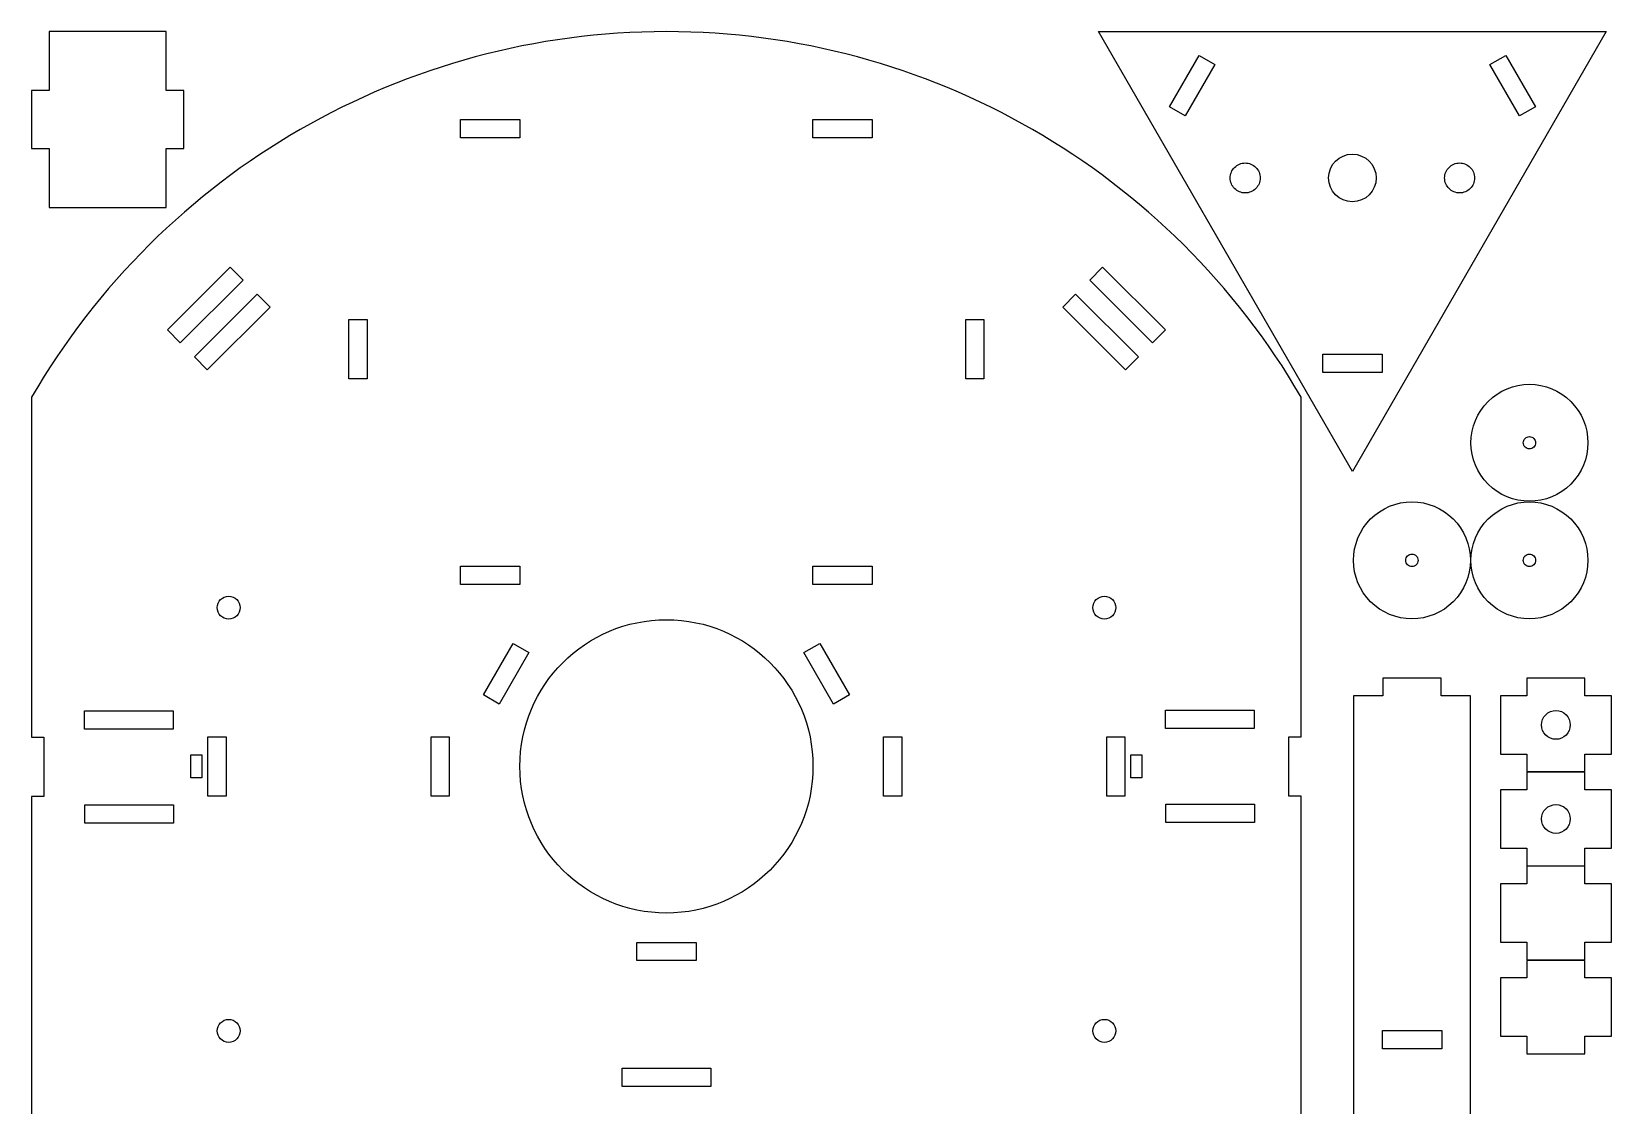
# Model space of a CAD drawing. Extents: x 10 to 279, y 19 to 440.
# Drawn here: x 10.1 to 278.9, y 257.3 to 440 of the extents above; entities that cross this region are included whole.
import ezdxf

# ---------------------------------------------------------------- set-up
doc = ezdxf.new("R2010")
doc.units = 0
doc.layers.add('Layer_1', color=7, linetype='CONTINUOUS')

msp = doc.modelspace()

# ---------------------------------------------------------------- linework, layer by layer
at = {"layer": 'Layer_1', "color": 7}
for p, q in [((13.049821, 439.949995), (13.049821, 429.950085)), ((32.949901, 439.949995), (13.049821, 439.949995)), ((32.949901, 429.950085), (32.949901, 439.949995)), ((118.10026, 439.949992), (118.10026, 439.949992)), ((234.864207, 365.0999), (191.649308, 439.9499)), ((191.649308, 439.9499), (278.079106, 439.9499)), ((278.079106, 439.9499), (234.864207, 365.0999)), ((203.71708, 427.151444), (208.767085, 435.898309)), ((208.767085, 435.898309), (211.451764, 434.348309)), ((258.276662, 434.348348), (260.961341, 435.898348)), ((260.961341, 435.898348), (266.011341, 427.151491)), ((211.451764, 434.348309), (206.401759, 425.601444)), ((263.326662, 425.601491), (258.276662, 434.348348)), ((13.049821, 429.950085), (10.050001, 429.950085)), ((10.050001, 429.950085), (10.050001, 420.049915)), ((35.949721, 429.950085), (32.949901, 429.950085)), ((35.949721, 420.049915), (35.949721, 429.950085)), ((83.05022, 424.99986), (93.150221, 424.99986)), ((83.05022, 421.89986), (83.05022, 424.99986)), ((93.150221, 424.99986), (93.150221, 421.89986)), ((143.05023, 424.99986), (153.15023, 424.99986)), ((143.05023, 421.89986), (143.05023, 424.99986)), ((153.15023, 424.99986), (153.15023, 421.89986)), ((206.401759, 425.601444), (203.71708, 427.151444)), ((266.011341, 427.151491), (263.326662, 425.601491)), ((10.050001, 420.049915), (13.049821, 420.049915)), ((13.049821, 420.049915), (13.049821, 410.050005)), ((32.949901, 410.050005), (32.949901, 420.049915)), ((32.949901, 420.049915), (35.949721, 420.049915)), ((93.150221, 421.89986), (83.05022, 421.89986)), ((153.15023, 421.89986), (143.05023, 421.89986)), ((219.1642, 415.05), (219.1642, 415.05)), ((238.9142, 415.05), (238.9142, 415.05)), ((255.6642, 415.05), (255.6642, 415.05)), ((13.049821, 410.050005), (32.949901, 410.050005)), ((33.170927, 389.201903), (43.848239, 399.879215)), ((43.848239, 399.879215), (46.04027, 397.687184)), ((192.351966, 399.879192), (190.159936, 397.687162)), ((203.029278, 389.20188), (192.351966, 399.879192)), ((46.04027, 397.687184), (35.362958, 387.009872)), ((190.159936, 397.687162), (200.837248, 387.009849)), ((37.767283, 384.605547), (48.444595, 395.282859)), ((50.636626, 393.090828), (39.959314, 382.413516)), ((48.444595, 395.282859), (50.636626, 393.090828)), ((187.755713, 395.282939), (185.563682, 393.090908)), ((185.563682, 393.090908), (196.240994, 382.413596)), ((198.433025, 384.605627), (187.755713, 395.282939)), ((64.050224, 380.899883), (64.050224, 390.999883)), ((64.050224, 390.999883), (67.150225, 390.999883)), ((67.150225, 390.999883), (67.150225, 380.899883)), ((169.05023, 380.899883), (169.05023, 390.999883)), ((169.05023, 390.999883), (172.15023, 390.999883)), ((172.15023, 390.999883), (172.15023, 380.899883)), ((35.362958, 387.009872), (33.170927, 389.201903)), ((200.837248, 387.009849), (203.029278, 389.20188)), ((39.959314, 382.413516), (37.767283, 384.605547)), ((196.240994, 382.413596), (198.433025, 384.605627)), ((229.81422, 381.94994), (229.81422, 385.04994)), ((229.81422, 385.04994), (239.91422, 385.04994)), ((239.91422, 385.04994), (239.91422, 381.94994)), ((239.91422, 381.94994), (229.81422, 381.94994)), ((67.150225, 380.899883), (64.050224, 380.899883)), ((172.15023, 380.899883), (169.05023, 380.899883)), ((10.050004, 377.750692), (10.050004, 319.89996)), ((226.14999, 319.99969), (226.14999, 377.751212)), ((266.05, 370), (266.05, 370)), ((274.95, 370), (274.95, 370)), ((246.05, 350), (246.05, 350)), ((254.95, 350), (254.95, 350)), ((266.05, 350), (266.05, 350)), ((274.95, 350), (274.95, 350)), ((83.05022, 348.999858), (93.150221, 348.999858)), ((83.05022, 345.899857), (83.05022, 348.999858)), ((93.150221, 348.999858), (93.150221, 345.899857)), ((143.05023, 348.999858), (153.15023, 348.999858)), ((143.05023, 345.899857), (143.05023, 348.999858)), ((153.15023, 348.999858), (153.15023, 345.899857)), ((93.150221, 345.899857), (83.05022, 345.899857)), ((153.15023, 345.899857), (143.05023, 345.899857)), ((45.550224, 341.94993), (45.550224, 341.94993)), ((194.60023, 341.94993), (194.60023, 341.94993)), ((86.953098, 327.101459), (92.003098, 335.848315)), ((94.687777, 334.298315), (89.637777, 325.551459)), ((92.003098, 335.848315), (94.687777, 334.298315)), ((141.512683, 334.298315), (144.197363, 335.848316)), ((146.562683, 325.551459), (141.512683, 334.298315)), ((144.197363, 335.848316), (149.247363, 327.101459)), ((249.94974, 329.94975), (240.05009, 329.94975)), ((240.05009, 329.94975), (240.05009, 326.94985)), ((249.94974, 326.94985), (249.94974, 329.94975)), ((274.45001, 329.95001), (264.54984, 329.95001)), ((264.54984, 329.95001), (264.54984, 326.9502)), ((274.45001, 326.9502), (274.45001, 329.95001)), ((89.637777, 325.551459), (86.953098, 327.101459)), ((149.247363, 327.101459), (146.562683, 325.551459)), ((240.05009, 326.94985), (235.04989, 326.94985)), ((235.04989, 326.94985), (235.04989, 247.04985)), ((254.94997, 326.94985), (249.94974, 326.94985)), ((254.94997, 247.04985), (254.94997, 326.94985)), ((264.54984, 326.9502), (260.04986, 326.9502)), ((260.04986, 326.9502), (260.04986, 317.05002)), ((278.95, 326.9502), (274.45001, 326.9502)), ((278.95, 317.05002), (278.95, 326.9502)), ((19.050235, 324.3999), (34.150234, 324.3999)), ((19.050235, 321.2999), (19.050235, 324.3999)), ((34.150234, 324.3999), (34.150234, 321.2999)), ((203.05023, 324.4999), (218.15023, 324.4999)), ((203.05023, 321.3999), (203.05023, 324.4999)), ((218.15023, 324.4999), (218.15023, 321.3999)), ((34.150234, 321.2999), (19.050235, 321.2999)), ((40.050232, 319.9999), (43.150232, 319.9999)), ((40.050232, 309.8999), (40.050232, 319.9999)), ((43.150232, 319.9999), (43.150232, 309.8999)), ((78.050228, 319.9999), (81.150229, 319.9999)), ((78.050228, 309.8999), (78.050228, 319.9999)), ((81.150229, 319.9999), (81.150229, 309.8999)), ((155.05023, 319.9999), (158.15023, 319.9999)), ((155.05023, 309.8999), (155.05023, 319.9999)), ((158.15023, 319.9999), (158.15023, 309.8999)), ((193.05023, 319.9999), (196.15023, 319.9999)), ((193.05023, 309.8999), (193.05023, 319.9999)), ((196.15023, 319.9999), (196.15023, 309.8999)), ((218.15023, 321.3999), (203.05023, 321.3999)), ((224.05038, 309.90005), (224.05038, 319.99969)), ((224.05038, 319.99969), (226.14999, 319.99969)), ((10.050004, 319.89996), (12.150134, 319.89996)), ((12.150134, 319.89996), (12.150134, 309.7998)), ((269.5, 319.55001), (269.5, 319.55001)), ((37.150227, 316.8999), (39.050226, 316.8999)), ((37.150227, 312.9999), (37.150227, 316.8999)), ((39.050226, 316.8999), (39.050226, 312.9999)), ((143.05023, 314.9499), (143.05023, 314.9499)), ((197.15023, 316.8999), (199.05023, 316.8999)), ((197.15023, 312.9999), (197.15023, 316.8999)), ((199.05023, 316.8999), (199.05023, 312.9999)), ((260.04986, 317.05002), (264.54984, 317.05002)), ((264.54984, 317.05002), (264.54984, 314.05021)), ((274.45001, 314.05021), (274.45001, 317.05002)), ((274.45001, 317.05002), (278.95, 317.05002)), ((39.050226, 312.9999), (37.150227, 312.9999)), ((199.05023, 312.9999), (197.15023, 312.9999)), ((264.54984, 314.05021), (274.45001, 314.05021)), ((274.45001, 313.95001), (264.54984, 313.95001)), ((264.54984, 313.95001), (264.54984, 310.9502)), ((274.45001, 310.9502), (274.45001, 313.95001)), ((12.150134, 309.7998), (10.050004, 309.7998)), ((10.050004, 309.7998), (10.050004, 252.24982)), ((43.150232, 309.8999), (40.050232, 309.8999)), ((81.150229, 309.8999), (78.050228, 309.8999)), ((158.15023, 309.8999), (155.05023, 309.8999)), ((196.15023, 309.8999), (193.05023, 309.8999)), ((226.14999, 309.90005), (224.05038, 309.90005)), ((226.14999, 252.24879), (226.14999, 309.90005)), ((264.54984, 310.9502), (260.04986, 310.9502)), ((260.04986, 310.9502), (260.04986, 301.05002)), ((278.95, 310.9502), (274.45001, 310.9502)), ((278.95, 301.05002), (278.95, 310.9502)), ((19.100238, 308.3999), (34.200237, 308.3999)), ((19.100238, 305.2999), (19.100238, 308.3999)), ((34.200237, 308.3999), (34.200237, 305.2999)), ((203.10023, 308.4999), (218.20023, 308.4999)), ((203.10023, 305.3999), (203.10023, 308.4999)), ((218.20023, 308.4999), (218.20023, 305.3999)), ((34.200237, 305.2999), (19.100238, 305.2999)), ((218.20023, 305.3999), (203.10023, 305.3999)), ((269.5, 303.55001), (269.5, 303.55001)), ((260.04986, 301.05002), (264.54984, 301.05002)), ((264.54984, 301.05002), (264.54984, 298.05021)), ((274.45001, 298.05021), (274.45001, 301.05002)), ((274.45001, 301.05002), (278.95, 301.05002)), ((274.45001, 297.95001), (264.54983, 297.95001)), ((264.54983, 297.95001), (264.54983, 294.9502)), ((264.54984, 298.05021), (274.45001, 298.05021)), ((274.45001, 294.9502), (274.45001, 297.95001)), ((264.54983, 294.9502), (260.04985, 294.9502)), ((260.04985, 294.9502), (260.04985, 285.05003)), ((278.95, 294.9502), (274.45001, 294.9502)), ((278.95, 285.05003), (278.95, 294.9502)), ((260.04985, 285.05003), (264.54983, 285.05003)), ((264.54983, 285.05003), (264.54983, 282.05021)), ((274.45001, 282.05021), (274.45001, 285.05003)), ((274.45001, 285.05003), (278.95, 285.05003)), ((113.05023, 281.8999), (113.05023, 284.9999)), ((113.05023, 284.9999), (123.15023, 284.9999)), ((123.15023, 284.9999), (123.15023, 281.8999)), ((123.15023, 281.8999), (113.05023, 281.8999)), ((264.54983, 282.05021), (274.45001, 282.05021)), ((274.45001, 281.95001), (264.54984, 281.95001)), ((264.54984, 281.95001), (264.54984, 278.95019)), ((274.45001, 278.95019), (274.45001, 281.95001)), ((264.54984, 278.95019), (260.04986, 278.95019)), ((260.04986, 278.95019), (260.04986, 269.05002)), ((278.95, 278.95019), (274.45001, 278.95019)), ((278.95, 269.05002), (278.95, 278.95019)), ((45.550224, 269.94989), (45.550224, 269.94989)), ((194.60023, 269.94989), (194.60023, 269.94989)), ((239.99987, 266.89962), (239.99987, 269.99962)), ((239.99987, 269.99962), (250.09987, 269.99962)), ((250.09987, 269.99962), (250.09987, 266.89962)), ((260.04986, 269.05002), (264.54984, 269.05002)), ((264.54984, 269.05002), (264.54984, 266.0502)), ((274.45001, 266.0502), (274.45001, 269.05002)), ((274.45001, 269.05002), (278.95, 269.05002)), ((250.09987, 266.89962), (239.99987, 266.89962)), ((110.55023, 263.59989), (125.65023, 263.59989)), ((110.55023, 260.49989), (110.55023, 263.59989)), ((125.65023, 263.59989), (125.65023, 260.49989)), ((264.54984, 266.0502), (274.45001, 266.0502)), ((125.65023, 260.49989), (110.55023, 260.49989))]:
    msp.add_line(p, q, dxfattribs=at)
for points in [[(118.10026, 439.949992), (73.573715, 439.950003), (32.411522, 416.254922), (10.050004, 377.750692)], [(226.14999, 377.751212), (203.788435, 416.25508), (162.62651, 439.949924), (118.10026, 439.949992)], [(214.0642, 415.05), (214.0642, 415.726302), (214.33286, 416.374905), (214.811078, 416.853122)], [(214.811078, 416.853122), (215.289295, 417.33134), (215.937898, 417.6), (216.6142, 417.6)], [(216.6142, 417.6), (217.290502, 417.6), (217.939105, 417.33134), (218.417322, 416.853122)], [(218.417322, 416.853122), (218.89554, 416.374905), (219.1642, 415.726302), (219.1642, 415.05)], [(230.8142, 415.05), (230.8142, 417.286753), (232.627447, 419.1), (234.8642, 419.1)], [(234.8642, 419.1), (237.100953, 419.1), (238.9142, 417.286753), (238.9142, 415.05)], [(250.5642, 415.05), (250.5642, 415.726302), (250.83286, 416.374905), (251.311078, 416.853122)], [(251.311078, 416.853122), (251.789295, 417.33134), (252.437898, 417.6), (253.1142, 417.6)], [(253.1142, 417.6), (253.790502, 417.6), (254.439105, 417.33134), (254.917322, 416.853122)], [(254.917322, 416.853122), (255.39554, 416.374905), (255.6642, 415.726302), (255.6642, 415.05)], [(214.811078, 413.246878), (214.33286, 413.725095), (214.0642, 414.373698), (214.0642, 415.05)], [(219.1642, 415.05), (219.1642, 414.373698), (218.89554, 413.725095), (218.417322, 413.246878)], [(234.8642, 411), (232.627447, 411), (230.8142, 412.813247), (230.8142, 415.05)], [(238.9142, 415.05), (238.9142, 412.813247), (237.100953, 411), (234.8642, 411)], [(251.311078, 413.246878), (250.83286, 413.725095), (250.5642, 414.373698), (250.5642, 415.05)], [(255.6642, 415.05), (255.6642, 414.373698), (255.39554, 413.725095), (254.917322, 413.246878)], [(216.6142, 412.5), (215.937898, 412.5), (215.289295, 412.76866), (214.811078, 413.246878)], [(218.417322, 413.246878), (217.939105, 412.76866), (217.290502, 412.5), (216.6142, 412.5)], [(253.1142, 412.5), (252.437898, 412.5), (251.789295, 412.76866), (251.311078, 413.246878)], [(254.917322, 413.246878), (254.439105, 412.76866), (253.790502, 412.5), (253.1142, 412.5)], [(257.964287, 377.035713), (259.830274, 378.9017), (262.361096, 379.95), (265, 379.95)], [(265, 379.95), (267.638904, 379.95), (270.169726, 378.9017), (272.035713, 377.035713)], [(255.05, 370), (255.05, 372.638904), (256.0983, 375.169726), (257.964287, 377.035713)], [(272.035713, 377.035713), (273.9017, 375.169726), (274.95, 372.638904), (274.95, 370)], [(257.964287, 362.964287), (256.0983, 364.830274), (255.05, 367.361096), (255.05, 370)], [(263.95, 370), (263.95, 370.278477), (264.060625, 370.545549), (264.257538, 370.742462)], [(264.257538, 369.257538), (264.060625, 369.454451), (263.95, 369.721523), (263.95, 370)], [(264.257538, 370.742462), (264.454451, 370.939375), (264.721523, 371.05), (265, 371.05)], [(265, 368.95), (264.721523, 368.95), (264.454451, 369.060625), (264.257538, 369.257538)], [(265, 371.05), (265.278477, 371.05), (265.545549, 370.939375), (265.742462, 370.742462)], [(265.742462, 369.257538), (265.545549, 369.060625), (265.278477, 368.95), (265, 368.95)], [(265.742462, 370.742462), (265.939375, 370.545549), (266.05, 370.278477), (266.05, 370)], [(266.05, 370), (266.05, 369.721523), (265.939375, 369.454451), (265.742462, 369.257538)], [(274.95, 370), (274.95, 367.361096), (273.9017, 364.830274), (272.035713, 362.964287)], [(265, 360.05), (262.361096, 360.05), (259.830274, 361.0983), (257.964287, 362.964287)], [(272.035713, 362.964287), (270.169726, 361.0983), (267.638904, 360.05), (265, 360.05)], [(237.964287, 357.035713), (239.830274, 358.9017), (242.361096, 359.95), (245, 359.95)], [(245, 359.95), (247.638904, 359.95), (250.169726, 358.9017), (252.035713, 357.035713)], [(257.964287, 357.035713), (259.830274, 358.9017), (262.361096, 359.95), (265, 359.95)], [(265, 359.95), (267.638904, 359.95), (270.169726, 358.9017), (272.035713, 357.035713)], [(235.05, 350), (235.05, 352.638904), (236.0983, 355.169726), (237.964287, 357.035713)], [(252.035713, 357.035713), (253.9017, 355.169726), (254.95, 352.638904), (254.95, 350)], [(255.05, 350), (255.05, 352.638904), (256.0983, 355.169726), (257.964287, 357.035713)], [(272.035713, 357.035713), (273.9017, 355.169726), (274.95, 352.638904), (274.95, 350)], [(237.964287, 342.964287), (236.0983, 344.830274), (235.05, 347.361096), (235.05, 350)], [(243.95, 350), (243.95, 350.278477), (244.060625, 350.545549), (244.257538, 350.742462)], [(244.257538, 349.257538), (244.060625, 349.454451), (243.95, 349.721523), (243.95, 350)], [(244.257538, 350.742462), (244.454451, 350.939375), (244.721523, 351.05), (245, 351.05)], [(245, 351.05), (245.278477, 351.05), (245.545549, 350.939375), (245.742462, 350.742462)], [(245.742462, 350.742462), (245.939375, 350.545549), (246.05, 350.278477), (246.05, 350)], [(246.05, 350), (246.05, 349.721523), (245.939375, 349.454451), (245.742462, 349.257538)], [(254.95, 350), (254.95, 347.361096), (253.9017, 344.830274), (252.035713, 342.964287)], [(257.964287, 342.964287), (256.0983, 344.830274), (255.05, 347.361096), (255.05, 350)], [(263.95, 350), (263.95, 350.278477), (264.060625, 350.545549), (264.257538, 350.742462)], [(264.257538, 349.257538), (264.060625, 349.454451), (263.95, 349.721523), (263.95, 350)], [(264.257538, 350.742462), (264.454451, 350.939375), (264.721523, 351.05), (265, 351.05)], [(265, 351.05), (265.278477, 351.05), (265.545549, 350.939375), (265.742462, 350.742462)], [(265.742462, 350.742462), (265.939375, 350.545549), (266.05, 350.278477), (266.05, 350)], [(266.05, 350), (266.05, 349.721523), (265.939375, 349.454451), (265.742462, 349.257538)], [(274.95, 350), (274.95, 347.361096), (273.9017, 344.830274), (272.035713, 342.964287)], [(245, 348.95), (244.721523, 348.95), (244.454451, 349.060625), (244.257538, 349.257538)], [(245.742462, 349.257538), (245.545549, 349.060625), (245.278477, 348.95), (245, 348.95)], [(265, 348.95), (264.721523, 348.95), (264.454451, 349.060625), (264.257538, 349.257538)], [(265.742462, 349.257538), (265.545549, 349.060625), (265.278477, 348.95), (265, 348.95)], [(41.650223, 341.94993), (41.650223, 342.467102), (41.855668, 342.963093), (42.221364, 343.328789)], [(42.221365, 340.571072), (41.855669, 340.936768), (41.650223, 341.432758), (41.650223, 341.94993)], [(42.221364, 343.328789), (42.58706, 343.694485), (43.083051, 343.899931), (43.600223, 343.899931)], [(43.600223, 343.899931), (44.117396, 343.899931), (44.613386, 343.694485), (44.979082, 343.328789)], [(44.979082, 343.328789), (45.344778, 342.963093), (45.550224, 342.467103), (45.550224, 341.94993)], [(45.550224, 341.94993), (45.550224, 341.432758), (45.344778, 340.936767), (44.979082, 340.571071)], [(190.70023, 341.94993), (190.70023, 342.467102), (190.905675, 342.963093), (191.271371, 343.328789)], [(191.271372, 340.571072), (190.905676, 340.936768), (190.70023, 341.432758), (190.70023, 341.94993)], [(191.271371, 343.328789), (191.637067, 343.694485), (192.133058, 343.899931), (192.65023, 343.899931)], [(192.65023, 343.899931), (193.167402, 343.899931), (193.663393, 343.694485), (194.029089, 343.328789)], [(194.60023, 341.94993), (194.60023, 341.432758), (194.394784, 340.936768), (194.029088, 340.571072)], [(194.029089, 343.328789), (194.394785, 342.963093), (194.60023, 342.467102), (194.60023, 341.94993)], [(245, 340.05), (242.361096, 340.05), (239.830274, 341.0983), (237.964287, 342.964287)], [(252.035713, 342.964287), (250.169726, 341.0983), (247.638904, 340.05), (245, 340.05)], [(265, 340.05), (262.361096, 340.05), (259.830274, 341.0983), (257.964287, 342.964287)], [(272.035713, 342.964287), (270.169726, 341.0983), (267.638904, 340.05), (265, 340.05)], [(43.600223, 339.99993), (43.083051, 339.99993), (42.587061, 340.205376), (42.221365, 340.571072)], [(44.979082, 340.571071), (44.613386, 340.205375), (44.117395, 339.99993), (43.600223, 339.99993)], [(93.15023, 314.9499), (93.150231, 328.729404), (104.320726, 339.899899), (118.10023, 339.8999)], [(118.10023, 339.8999), (131.879734, 339.899899), (143.050229, 328.729404), (143.05023, 314.9499)], [(192.65023, 339.99993), (192.133058, 339.99993), (191.637068, 340.205376), (191.271372, 340.571072)], [(194.029088, 340.571072), (193.663392, 340.205376), (193.167402, 339.99993), (192.65023, 339.99993)], [(267.05, 322.00001), (267.05, 322.64979), (267.308124, 323.272957), (267.767588, 323.732422)], [(267.767588, 323.732422), (268.227053, 324.191886), (268.85022, 324.45001), (269.5, 324.45001)], [(269.5, 324.45001), (270.14978, 324.45001), (270.772947, 324.191886), (271.232412, 323.732422)], [(271.232412, 323.732422), (271.691876, 323.272957), (271.95, 322.64979), (271.95, 322.00001)], [(267.767588, 320.267598), (267.308124, 320.727063), (267.05, 321.35023), (267.05, 322.00001)], [(269.5, 319.55001), (268.85022, 319.55001), (268.227053, 319.808134), (267.767588, 320.267598)], [(271.232412, 320.267598), (270.772947, 319.808134), (270.14978, 319.55001), (269.5, 319.55001)], [(271.95, 322.00001), (271.95, 321.35023), (271.691876, 320.727063), (271.232412, 320.267598)], [(118.10023, 289.9999), (104.320726, 289.999901), (93.150231, 301.170396), (93.15023, 314.9499)], [(143.05023, 314.9499), (143.050229, 301.170396), (131.879734, 289.999901), (118.10023, 289.9999)], [(267.05, 306.00001), (267.05, 306.64979), (267.308124, 307.272957), (267.767588, 307.732422)], [(267.767588, 307.732422), (268.227053, 308.191886), (268.85022, 308.45001), (269.5, 308.45001)], [(269.5, 308.45001), (270.14978, 308.45001), (270.772947, 308.191886), (271.232412, 307.732422)], [(271.232412, 307.732422), (271.691876, 307.272957), (271.95, 306.64979), (271.95, 306.00001)], [(267.767588, 304.267598), (267.308124, 304.727063), (267.05, 305.35023), (267.05, 306.00001)], [(269.5, 303.55001), (268.85022, 303.55001), (268.227053, 303.808134), (267.767588, 304.267598)], [(271.232412, 304.267598), (270.772947, 303.808134), (270.14978, 303.55001), (269.5, 303.55001)], [(271.95, 306.00001), (271.95, 305.35023), (271.691876, 304.727063), (271.232412, 304.267598)], [(42.221365, 271.328748), (42.587061, 271.694444), (43.083051, 271.89989), (43.600223, 271.89989)], [(43.600223, 271.89989), (44.117395, 271.89989), (44.613386, 271.694445), (44.979082, 271.328749)], [(190.70023, 269.94989), (190.70023, 271.026845), (191.573275, 271.89989), (192.65023, 271.89989)], [(192.65023, 271.89989), (193.727185, 271.89989), (194.60023, 271.026845), (194.60023, 269.94989)], [(41.650223, 269.94989), (41.650223, 270.467062), (41.855669, 270.963052), (42.221365, 271.328748)], [(42.221365, 268.571032), (41.855669, 268.936728), (41.650223, 269.432718), (41.650223, 269.94989)], [(44.979082, 271.328749), (45.344778, 270.963053), (45.550224, 270.467062), (45.550224, 269.94989)], [(45.550224, 269.94989), (45.550224, 269.432718), (45.344778, 268.936727), (44.979082, 268.571031)], [(191.271372, 268.571032), (190.905676, 268.936728), (190.70023, 269.432718), (190.70023, 269.94989)], [(194.60023, 269.94989), (194.60023, 269.432718), (194.394784, 268.936728), (194.029088, 268.571032)], [(43.600223, 267.99989), (43.083051, 267.99989), (42.587061, 268.205336), (42.221365, 268.571032)], [(44.979082, 268.571031), (44.613386, 268.205335), (44.117395, 267.99989), (43.600223, 267.99989)], [(192.65023, 267.99989), (192.133058, 267.99989), (191.637068, 268.205336), (191.271372, 268.571032)], [(194.029088, 268.571032), (193.663392, 268.205336), (193.167402, 267.99989), (192.65023, 267.99989)]]:
    msp.add_open_spline(points, degree=3, dxfattribs=at)

doc.saveas('drawing.dxf')
